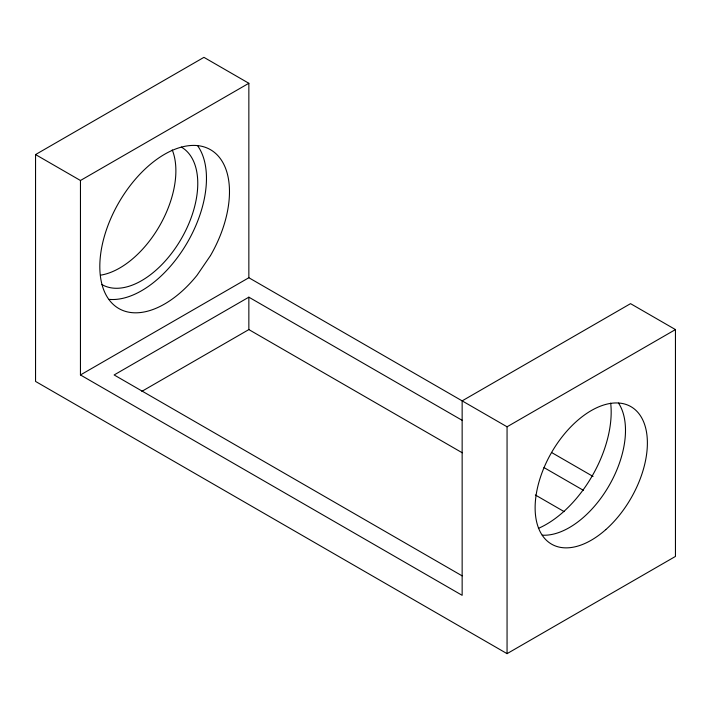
<?xml version="1.0" encoding="UTF-8"?>
<svg xmlns="http://www.w3.org/2000/svg" width="711" height="711" viewBox="0 0 711 711"><rect width="100%" height="100%" fill="white"/><g stroke="black" fill="none" stroke-linecap="round" stroke-linejoin="round"><path stroke-width="1.07" d="M80.45 374.955L80.459 180.496L248.85 83.276L203.941 57.351L35.55 154.571L35.55 381.425L507.059 653.649L675.45 556.429L675.45 329.575L630.541 303.65L462.15 400.871L462.15 595.32L80.45 374.955L248.85 277.734L507.059 426.796L675.45 329.575M248.85 277.734L248.85 83.276M462.274 420.388L248.85 297.171L114.133 374.955L462.15 575.874M141.836 391.361L248.85 329.584L462.274 452.8M35.55 154.571L80.459 180.496M551.709 452.578L593.045 476.45M543.986 467.571L583.402 490.323M535.339 494.98L564.178 511.636M507.059 426.796L507.059 653.649M248.85 297.171L248.85 329.584M197.782 145.977A91.683 52.934 -60 0 1 187.482 242.291A91.683 52.934 -60 0 1 109.218 299.375M610.687 403.137A91.683 52.934 -60 0 1 538.387 528.371M618.526 403.101A79.383 45.833 -60 0 1 609.051 485.684A79.383 45.833 -60 0 1 542.271 535.179M172.231 149.905A79.383 45.833 -60 0 1 159.842 225.405A79.383 45.833 -60 0 1 100.918 275.113M181.332 147.079A79.383 45.833 -60 0 1 181.332 238.736A79.383 45.833 -60 0 1 101.949 284.569M210.492 255.578L197.071 275.228A91.683 52.934 -60 0 1 100.064 272.926A91.683 52.934 -60 0 1 186.824 145.959A91.683 52.934 -60 0 1 210.492 255.578M605.781 529.624A79.383 45.833 -60 0 0 630.941 406.656A79.383 45.833 -60 0 0 537.036 489.932A79.383 45.833 -60 0 0 605.781 529.624"/></g></svg>
